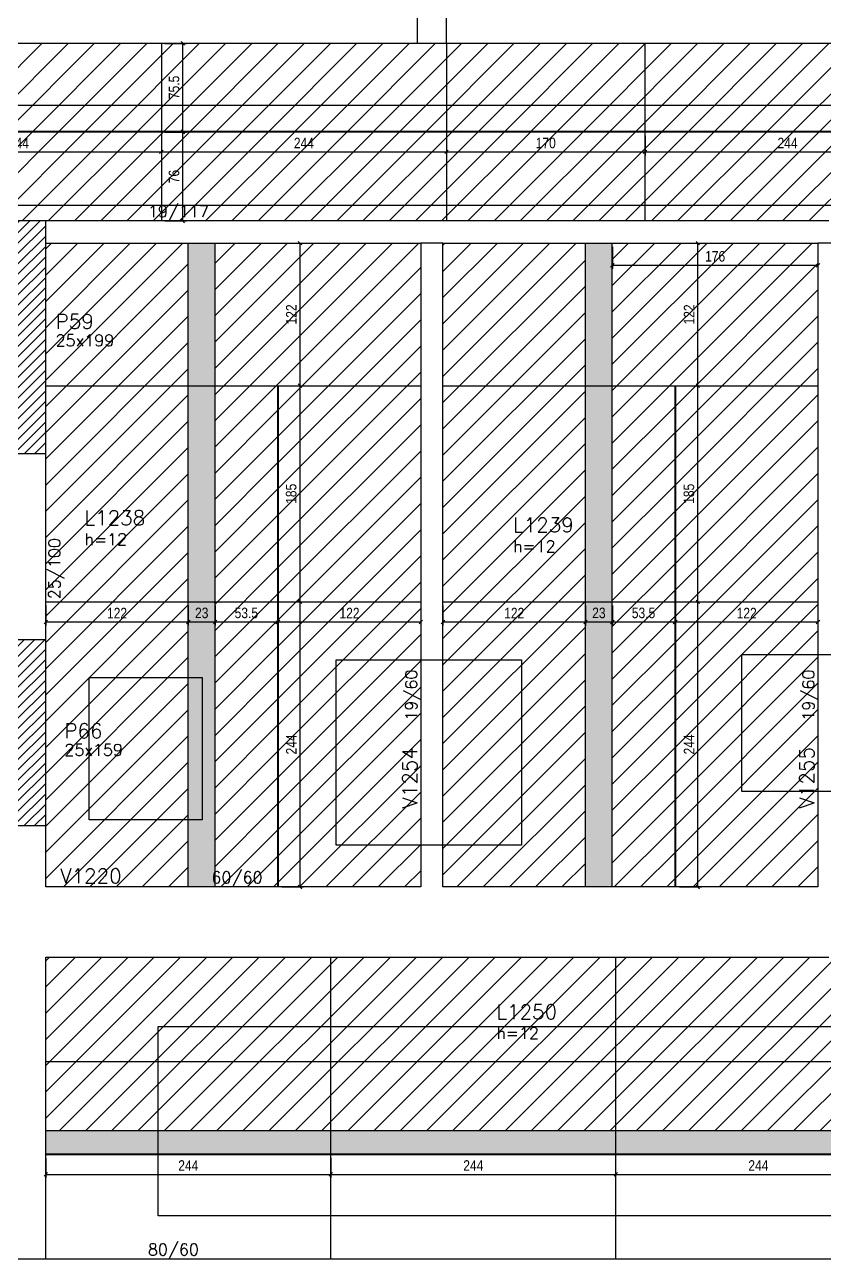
# Model space of a CAD drawing. Extents: x -3557 to 8661, y -614 to 3008.
# Drawn here: x 214 to 898, y 121 to 1177 of the extents above; entities that cross this region are included whole.
import ezdxf

# ---------------------------------------------------------------- set-up
doc = ezdxf.new("R2010")
doc.units = 0
for name, color, linetype in [('242', 12, 'Continuous'), ('COTA', 241, 'Continuous'), ('F-LAJES-DIM', 2, 'Continuous'), ('F-LAJES-NOME', 4, 'Continuous'), ('F-PILARES-DIM', 172, 'Continuous'), ('F-PILARES-HACH', 174, 'Continuous'), ('F-PILARES-M', 170, 'Continuous'), ('F-PILARES-NOME', 170, 'Continuous'), ('F-PILARES-S', 170, 'Continuous'), ('F-VIGAS', 3, 'Continuous'), ('F-VIGAS-DIM', 2, 'Continuous'), ('F-VIGAS-NOME', 4, 'Continuous'), ('Painéis', 200, 'Continuous')]:
    doc.layers.add(name, color=color, linetype=linetype)
doc.layers.add('Hachura', color=251, linetype='Continuous', lineweight=9)
doc.styles.add('COTA TECNICA-50', font='techl___.ttf', dxfattribs={"height": 9})
doc.styles.add('MCP', font='romans.shx')
doc.dimstyles.new('COTA PAINEL-50', dxfattribs={"dimtxt": 9, "dimasz": 3, "dimexe": 3, "dimexo": 3, "dimgap": 3, "dimtad": 1, "dimdec": 1, "dimzin": 12, "dimdsep": 46, "dimtxsty": 'COTA TECNICA-50', "dimblk1": 'OBLIQUE', "dimblk2": 'OBLIQUE', "dimsah": 1, "dimcen": 0.9, "dimclrd": 4, "dimclre": 4, "dimclrt": 240, "dimadec": 1, "dimazin": 3, "dimtfac": 1, "dimtdec": 1, "dimtmove": 0, "dimatfit": 3, "dimfxl": 1, "dimtolj": 1, "dimtzin": 12, "dimarcsym": 0})
pattern_1 = [(45, (-2007.842, 515.9404), (-4.419417, 4.419417), [])]

# ---------------------------------------------------------------- blocks, each defined once
blk = doc.blocks.new('_Oblique')
at = {"color": 0, "linetype": 'ByBlock', "lineweight": -2}
blk.add_line((-0.5, -0.5), (0.5, 0.5), dxfattribs=at)
blk = doc.blocks.new('*D182')
at = {"layer": 'COTA', "color": 4, "lineweight": -2, "transparency": 16777216}
for p, q in [((744.7, 1082.4), (744.7, 1065.5)), ((988.7, 1082.4), (988.7, 1065.5)), ((744.7, 1068.5), (988.7, 1068.5))]:
    blk.add_line(p, q, dxfattribs=at)
at = {"layer": 'Defpoints', "color": 0, "transparency": 16777216}
for p in [(744.7, 1085.4), (988.7, 1085.4), (988.7, 1068.5)]:
    blk.add_point(p, dxfattribs=at)
at = {"layer": 'COTA', "color": 4, "lineweight": -2, "transparency": 16777216, "xscale": 3, "yscale": 3, "zscale": 3, "rotation": 180}
blk.add_blockref('_Oblique', (744.7, 1068.5), dxfattribs=at)
at = {"layer": 'COTA', "color": 4, "lineweight": -2, "transparency": 16777216, "xscale": 3, "yscale": 3, "zscale": 3}
blk.add_blockref('_Oblique', (988.7, 1068.5), dxfattribs=at)
at = {"layer": 'COTA', "color": 240, "transparency": 16777216, "insert": (866.7, 1076.1), "char_height": 9, "attachment_point": 5, "style": 'COTA TECNICA-50'}
blk.add_mtext('\\A1;244', dxfattribs=at)
blk = doc.blocks.new('*D186')
at = {"layer": 'COTA', "color": 4, "lineweight": -2, "transparency": 16777216}
for p, q in [((574.7, 1082.4), (574.7, 1065.5)), ((744.7, 1082.4), (744.7, 1065.5)), ((574.7, 1068.5), (744.7, 1068.5))]:
    blk.add_line(p, q, dxfattribs=at)
at = {"layer": 'Defpoints', "color": 0, "transparency": 16777216}
for p in [(574.7, 1085.4), (744.7, 1085.4), (744.7, 1068.5)]:
    blk.add_point(p, dxfattribs=at)
at = {"layer": 'COTA', "color": 4, "lineweight": -2, "transparency": 16777216, "xscale": 3, "yscale": 3, "zscale": 3, "rotation": 180}
blk.add_blockref('_Oblique', (574.7, 1068.5), dxfattribs=at)
at = {"layer": 'COTA', "color": 4, "lineweight": -2, "transparency": 16777216, "xscale": 3, "yscale": 3, "zscale": 3}
blk.add_blockref('_Oblique', (744.7, 1068.5), dxfattribs=at)
at = {"layer": 'COTA', "color": 240, "transparency": 16777216, "insert": (659.7, 1076.1), "char_height": 9, "attachment_point": 5, "style": 'COTA TECNICA-50'}
blk.add_mtext('\\A1;170', dxfattribs=at)
blk = doc.blocks.new('*D187')
at = {"layer": 'COTA', "color": 4, "lineweight": -2, "transparency": 16777216}
for p, q in [((86.7, 1082.4), (86.7, 1065.5)), ((330.7, 1082.4), (330.7, 1065.5)), ((86.7, 1068.5), (330.7, 1068.5))]:
    blk.add_line(p, q, dxfattribs=at)
at = {"layer": 'Defpoints', "color": 0, "transparency": 16777216}
for p in [(86.7, 1085.4), (330.7, 1085.4), (330.7, 1068.5)]:
    blk.add_point(p, dxfattribs=at)
at = {"layer": 'COTA', "color": 4, "lineweight": -2, "transparency": 16777216, "xscale": 3, "yscale": 3, "zscale": 3, "rotation": 180}
blk.add_blockref('_Oblique', (86.7, 1068.5), dxfattribs=at)
at = {"layer": 'COTA', "color": 4, "lineweight": -2, "transparency": 16777216, "xscale": 3, "yscale": 3, "zscale": 3}
blk.add_blockref('_Oblique', (330.7, 1068.5), dxfattribs=at)
at = {"layer": 'COTA', "color": 240, "transparency": 16777216, "insert": (208.7, 1076.1), "char_height": 9, "attachment_point": 5, "style": 'COTA TECNICA-50'}
blk.add_mtext('\\A1;244', dxfattribs=at)
blk = doc.blocks.new('*D188')
at = {"layer": 'COTA', "color": 4, "lineweight": -2, "transparency": 16777216}
for p, q in [((330.7, 1082.4), (330.7, 1065.5)), ((574.7, 1082.4), (574.7, 1065.5)), ((330.7, 1068.5), (574.7, 1068.5))]:
    blk.add_line(p, q, dxfattribs=at)
at = {"layer": 'Defpoints', "color": 0, "transparency": 16777216}
for p in [(330.7, 1085.4), (574.7, 1085.4), (574.7, 1068.5)]:
    blk.add_point(p, dxfattribs=at)
at = {"layer": 'COTA', "color": 4, "lineweight": -2, "transparency": 16777216, "xscale": 3, "yscale": 3, "zscale": 3, "rotation": 180}
blk.add_blockref('_Oblique', (330.7, 1068.5), dxfattribs=at)
at = {"layer": 'COTA', "color": 4, "lineweight": -2, "transparency": 16777216, "xscale": 3, "yscale": 3, "zscale": 3}
blk.add_blockref('_Oblique', (574.7, 1068.5), dxfattribs=at)
at = {"layer": 'COTA', "color": 240, "transparency": 16777216, "insert": (452.7, 1076.1), "char_height": 9, "attachment_point": 5, "style": 'COTA TECNICA-50'}
blk.add_mtext('\\A1;244', dxfattribs=at)
blk = doc.blocks.new('*D189')
at = {"layer": 'COTA', "color": 4, "lineweight": -2, "transparency": 16777216}
for p, q in [((333.7, 1085.4), (352.1, 1085.4)), ((349.1, 1009.4), (349.1, 1085.4)), ((333.7, 1009.4), (352.1, 1009.4))]:
    blk.add_line(p, q, dxfattribs=at)
at = {"layer": 'Defpoints', "color": 0, "transparency": 16777216}
for p in [(330.7, 1085.4), (349.1, 1085.4), (330.7, 1009.4)]:
    blk.add_point(p, dxfattribs=at)
at = {"layer": 'COTA', "color": 4, "lineweight": -2, "transparency": 16777216, "xscale": 3, "yscale": 3, "zscale": 3}
for p, rotation in [((349.1, 1085.4), 90), ((349.1, 1009.4), 270)]:
    blk.add_blockref('_Oblique', p, dxfattribs=dict(at, rotation=rotation))
at = {"layer": 'COTA', "color": 240, "transparency": 16777216, "insert": (341.5, 1047.4), "char_height": 9, "attachment_point": 5, "rotation": 90, "style": 'COTA TECNICA-50'}
blk.add_mtext('\\A1;76', dxfattribs=at)
blk = doc.blocks.new('*D194')
at = {"layer": 'COTA', "color": 4, "lineweight": -2, "transparency": 16777216}
for p, q in [((333.7, 1161.4), (352.1, 1161.4)), ((349.1, 1085.9), (349.1, 1161.4)), ((333.7, 1085.9), (352.1, 1085.9))]:
    blk.add_line(p, q, dxfattribs=at)
at = {"layer": 'Defpoints', "color": 0, "transparency": 16777216}
for p in [(330.7, 1161.4), (349.1, 1161.4), (330.7, 1085.9)]:
    blk.add_point(p, dxfattribs=at)
at = {"layer": 'COTA', "color": 4, "lineweight": -2, "transparency": 16777216, "xscale": 3, "yscale": 3, "zscale": 3}
for p, rotation in [((349.1, 1161.4), 90), ((349.1, 1085.9), 270)]:
    blk.add_blockref('_Oblique', p, dxfattribs=dict(at, rotation=rotation))
at = {"layer": 'COTA', "color": 240, "transparency": 16777216, "insert": (341.5, 1123.7), "char_height": 9, "attachment_point": 5, "rotation": 90, "style": 'COTA TECNICA-50'}
blk.add_mtext('\\A1;75.5', dxfattribs=at)
blk = doc.blocks.new('*D222')
at = {"layer": 'COTA', "color": 4, "lineweight": -2, "transparency": 16777216}
for p, q in [((231.7, 680.4), (231.7, 663.2)), ((353.7, 680.4), (353.7, 663.2)), ((231.7, 666.2), (353.7, 666.2))]:
    blk.add_line(p, q, dxfattribs=at)
at = {"layer": 'Defpoints', "color": 0, "transparency": 16777216}
for p in [(231.7, 683.4), (353.7, 683.4), (353.7, 666.2)]:
    blk.add_point(p, dxfattribs=at)
at = {"layer": 'COTA', "color": 4, "lineweight": -2, "transparency": 16777216, "xscale": 3, "yscale": 3, "zscale": 3, "rotation": 180}
blk.add_blockref('_Oblique', (231.7, 666.2), dxfattribs=at)
at = {"layer": 'COTA', "color": 4, "lineweight": -2, "transparency": 16777216, "xscale": 3, "yscale": 3, "zscale": 3}
blk.add_blockref('_Oblique', (353.7, 666.2), dxfattribs=at)
at = {"layer": 'COTA', "color": 240, "transparency": 16777216, "insert": (292.7, 673.8), "char_height": 9, "attachment_point": 5, "style": 'COTA TECNICA-50'}
blk.add_mtext('\\A1;122', dxfattribs=at)
blk = doc.blocks.new('*D223')
at = {"layer": 'COTA', "color": 4, "lineweight": -2, "transparency": 16777216}
for p, q in [((376.7, 680.4), (376.7, 663.2)), ((430.2, 680.4), (430.2, 663.2)), ((376.7, 666.2), (430.2, 666.2))]:
    blk.add_line(p, q, dxfattribs=at)
at = {"layer": 'Defpoints', "color": 0, "transparency": 16777216}
for p in [(376.7, 683.4), (430.2, 683.4), (430.2, 666.2)]:
    blk.add_point(p, dxfattribs=at)
at = {"layer": 'COTA', "color": 4, "lineweight": -2, "transparency": 16777216, "xscale": 3, "yscale": 3, "zscale": 3, "rotation": 180}
blk.add_blockref('_Oblique', (376.7, 666.2), dxfattribs=at)
at = {"layer": 'COTA', "color": 4, "lineweight": -2, "transparency": 16777216, "xscale": 3, "yscale": 3, "zscale": 3}
blk.add_blockref('_Oblique', (430.2, 666.2), dxfattribs=at)
at = {"layer": 'COTA', "color": 240, "transparency": 16777216, "insert": (403.4, 673.9), "char_height": 9, "attachment_point": 5, "style": 'COTA TECNICA-50'}
blk.add_mtext('\\A1;53.5', dxfattribs=at)
blk = doc.blocks.new('*D224')
at = {"layer": 'COTA', "color": 4, "lineweight": -2, "transparency": 16777216}
for p, q in [((430.7, 680.4), (430.7, 663.2)), ((552.7, 680.4), (552.7, 663.2)), ((430.7, 666.2), (552.7, 666.2))]:
    blk.add_line(p, q, dxfattribs=at)
at = {"layer": 'Defpoints', "color": 0, "transparency": 16777216}
for p in [(430.7, 683.4), (552.7, 683.4), (552.7, 666.2)]:
    blk.add_point(p, dxfattribs=at)
at = {"layer": 'COTA', "color": 4, "lineweight": -2, "transparency": 16777216, "xscale": 3, "yscale": 3, "zscale": 3, "rotation": 180}
blk.add_blockref('_Oblique', (430.7, 666.2), dxfattribs=at)
at = {"layer": 'COTA', "color": 4, "lineweight": -2, "transparency": 16777216, "xscale": 3, "yscale": 3, "zscale": 3}
blk.add_blockref('_Oblique', (552.7, 666.2), dxfattribs=at)
at = {"layer": 'COTA', "color": 240, "transparency": 16777216, "insert": (491.7, 673.8), "char_height": 9, "attachment_point": 5, "style": 'COTA TECNICA-50'}
blk.add_mtext('\\A1;122', dxfattribs=at)
blk = doc.blocks.new('*D225')
at = {"layer": 'COTA', "color": 4, "lineweight": -2, "transparency": 16777216}
for p, q in [((433.7, 683.4), (452.4, 683.4)), ((449.4, 439.4), (449.4, 683.4)), ((433.7, 439.4), (452.4, 439.4))]:
    blk.add_line(p, q, dxfattribs=at)
at = {"layer": 'Defpoints', "color": 0, "transparency": 16777216}
for p in [(430.7, 683.4), (449.4, 683.4), (430.7, 439.4)]:
    blk.add_point(p, dxfattribs=at)
at = {"layer": 'COTA', "color": 4, "lineweight": -2, "transparency": 16777216, "xscale": 3, "yscale": 3, "zscale": 3}
for p, rotation in [((449.4, 683.4), 90), ((449.4, 439.4), 270)]:
    blk.add_blockref('_Oblique', p, dxfattribs=dict(at, rotation=rotation))
at = {"layer": 'COTA', "color": 240, "transparency": 16777216, "insert": (441.9, 561.4), "char_height": 9, "attachment_point": 5, "rotation": 90, "style": 'COTA TECNICA-50'}
blk.add_mtext('\\A1;244', dxfattribs=at)
blk = doc.blocks.new('*D226')
at = {"layer": 'COTA', "color": 4, "lineweight": -2, "transparency": 16777216}
for p, q in [((449.4, 683.4), (449.4, 868.4)), ((451, 868.4), (452.4, 868.4)), ((433.7, 683.4), (452.4, 683.4))]:
    blk.add_line(p, q, dxfattribs=at)
at = {"layer": 'Defpoints', "color": 0, "transparency": 16777216}
for p in [(448, 868.4), (449.4, 868.4), (430.7, 683.4)]:
    blk.add_point(p, dxfattribs=at)
at = {"layer": 'COTA', "color": 4, "lineweight": -2, "transparency": 16777216, "xscale": 3, "yscale": 3, "zscale": 3}
for p, rotation in [((449.4, 868.4), 90), ((449.4, 683.4), 270)]:
    blk.add_blockref('_Oblique', p, dxfattribs=dict(at, rotation=rotation))
at = {"layer": 'COTA', "color": 240, "transparency": 16777216, "insert": (441.8, 775.9), "char_height": 9, "attachment_point": 5, "rotation": 90, "style": 'COTA TECNICA-50'}
blk.add_mtext('\\A1;185', dxfattribs=at)
blk = doc.blocks.new('*D227')
at = {"layer": 'COTA', "color": 4, "lineweight": -2, "transparency": 16777216}
for p, q in [((449.4, 868.4), (449.4, 990.4)), ((451, 990.4), (452.4, 990.4)), ((451, 868.4), (452.4, 868.4))]:
    blk.add_line(p, q, dxfattribs=at)
at = {"layer": 'Defpoints', "color": 0, "transparency": 16777216}
for p in [(448, 990.4), (449.4, 990.4), (448, 868.4)]:
    blk.add_point(p, dxfattribs=at)
at = {"layer": 'COTA', "color": 4, "lineweight": -2, "transparency": 16777216, "xscale": 3, "yscale": 3, "zscale": 3}
for p, rotation in [((449.4, 990.4), 90), ((449.4, 868.4), 270)]:
    blk.add_blockref('_Oblique', p, dxfattribs=dict(at, rotation=rotation))
at = {"layer": 'COTA', "color": 240, "transparency": 16777216, "insert": (441.9, 929.4), "char_height": 9, "attachment_point": 5, "rotation": 90, "style": 'COTA TECNICA-50'}
blk.add_mtext('\\A1;122', dxfattribs=at)
blk = doc.blocks.new('*D228')
at = {"layer": 'COTA', "color": 4, "lineweight": -2, "transparency": 16777216}
for p, q in [((353.7, 680.4), (353.7, 663.2)), ((376.7, 680.4), (376.7, 663.2)), ((353.7, 666.2), (376.7, 666.2))]:
    blk.add_line(p, q, dxfattribs=at)
at = {"layer": 'Defpoints', "color": 0, "transparency": 16777216}
for p in [(353.7, 683.4), (376.7, 683.4), (376.7, 666.2)]:
    blk.add_point(p, dxfattribs=at)
at = {"layer": 'COTA', "color": 4, "lineweight": -2, "transparency": 16777216, "xscale": 3, "yscale": 3, "zscale": 3, "rotation": 180}
blk.add_blockref('_Oblique', (353.7, 666.2), dxfattribs=at)
at = {"layer": 'COTA', "color": 4, "lineweight": -2, "transparency": 16777216, "xscale": 3, "yscale": 3, "zscale": 3}
blk.add_blockref('_Oblique', (376.7, 666.2), dxfattribs=at)
at = {"layer": 'COTA', "color": 240, "transparency": 16777216, "insert": (365.2, 673.9), "char_height": 9, "attachment_point": 5, "style": 'COTA TECNICA-50'}
blk.add_mtext('\\A1;23', dxfattribs=at)
blk = doc.blocks.new('*D229')
at = {"layer": 'COTA', "color": 4, "lineweight": -2, "transparency": 16777216}
for p, q in [((571.7, 680.4), (571.7, 663.2)), ((693.7, 680.4), (693.7, 663.2)), ((571.7, 666.2), (693.7, 666.2))]:
    blk.add_line(p, q, dxfattribs=at)
at = {"layer": 'Defpoints', "color": 0, "transparency": 16777216}
for p in [(571.7, 683.4), (693.7, 683.4), (693.7, 666.2)]:
    blk.add_point(p, dxfattribs=at)
at = {"layer": 'COTA', "color": 4, "lineweight": -2, "transparency": 16777216, "xscale": 3, "yscale": 3, "zscale": 3, "rotation": 180}
blk.add_blockref('_Oblique', (571.7, 666.2), dxfattribs=at)
at = {"layer": 'COTA', "color": 4, "lineweight": -2, "transparency": 16777216, "xscale": 3, "yscale": 3, "zscale": 3}
blk.add_blockref('_Oblique', (693.7, 666.2), dxfattribs=at)
at = {"layer": 'COTA', "color": 240, "transparency": 16777216, "insert": (632.7, 673.8), "char_height": 9, "attachment_point": 5, "style": 'COTA TECNICA-50'}
blk.add_mtext('\\A1;122', dxfattribs=at)
blk = doc.blocks.new('*D230')
at = {"layer": 'COTA', "color": 4, "lineweight": -2, "transparency": 16777216}
for p, q in [((716.7, 680.4), (716.7, 663.2)), ((770.2, 680.4), (770.2, 663.2)), ((716.7, 666.2), (770.2, 666.2))]:
    blk.add_line(p, q, dxfattribs=at)
at = {"layer": 'Defpoints', "color": 0, "transparency": 16777216}
for p in [(716.7, 683.4), (770.2, 683.4), (770.2, 666.2)]:
    blk.add_point(p, dxfattribs=at)
at = {"layer": 'COTA', "color": 4, "lineweight": -2, "transparency": 16777216, "xscale": 3, "yscale": 3, "zscale": 3, "rotation": 180}
blk.add_blockref('_Oblique', (716.7, 666.2), dxfattribs=at)
at = {"layer": 'COTA', "color": 4, "lineweight": -2, "transparency": 16777216, "xscale": 3, "yscale": 3, "zscale": 3}
blk.add_blockref('_Oblique', (770.2, 666.2), dxfattribs=at)
at = {"layer": 'COTA', "color": 240, "transparency": 16777216, "insert": (743.4, 673.9), "char_height": 9, "attachment_point": 5, "style": 'COTA TECNICA-50'}
blk.add_mtext('\\A1;53.5', dxfattribs=at)
blk = doc.blocks.new('*D231')
at = {"layer": 'COTA', "color": 4, "lineweight": -2, "transparency": 16777216}
for p, q in [((770.7, 680.4), (770.7, 663.2)), ((892.7, 680.4), (892.7, 663.2)), ((770.7, 666.2), (892.7, 666.2))]:
    blk.add_line(p, q, dxfattribs=at)
at = {"layer": 'Defpoints', "color": 0, "transparency": 16777216}
for p in [(770.7, 683.4), (892.7, 683.4), (892.7, 666.2)]:
    blk.add_point(p, dxfattribs=at)
at = {"layer": 'COTA', "color": 4, "lineweight": -2, "transparency": 16777216, "xscale": 3, "yscale": 3, "zscale": 3, "rotation": 180}
blk.add_blockref('_Oblique', (770.7, 666.2), dxfattribs=at)
at = {"layer": 'COTA', "color": 4, "lineweight": -2, "transparency": 16777216, "xscale": 3, "yscale": 3, "zscale": 3}
blk.add_blockref('_Oblique', (892.7, 666.2), dxfattribs=at)
at = {"layer": 'COTA', "color": 240, "transparency": 16777216, "insert": (831.7, 673.8), "char_height": 9, "attachment_point": 5, "style": 'COTA TECNICA-50'}
blk.add_mtext('\\A1;122', dxfattribs=at)
blk = doc.blocks.new('*D232')
at = {"layer": 'COTA', "color": 4, "lineweight": -2, "transparency": 16777216}
for p, q in [((774.2, 683.4), (792.9, 683.4)), ((789.9, 439.4), (789.9, 683.4)), ((774.2, 439.4), (792.9, 439.4))]:
    blk.add_line(p, q, dxfattribs=at)
at = {"layer": 'Defpoints', "color": 0, "transparency": 16777216}
for p in [(771.2, 683.4), (789.9, 683.4), (771.2, 439.4)]:
    blk.add_point(p, dxfattribs=at)
at = {"layer": 'COTA', "color": 4, "lineweight": -2, "transparency": 16777216, "xscale": 3, "yscale": 3, "zscale": 3}
for p, rotation in [((789.9, 683.4), 90), ((789.9, 439.4), 270)]:
    blk.add_blockref('_Oblique', p, dxfattribs=dict(at, rotation=rotation))
at = {"layer": 'COTA', "color": 240, "transparency": 16777216, "insert": (782.4, 561.4), "char_height": 9, "attachment_point": 5, "rotation": 90, "style": 'COTA TECNICA-50'}
blk.add_mtext('\\A1;244', dxfattribs=at)
blk = doc.blocks.new('*D233')
at = {"layer": 'COTA', "color": 4, "lineweight": -2, "transparency": 16777216}
for p, q in [((789.9, 683.4), (789.9, 868.4)), ((791.5, 868.4), (792.9, 868.4)), ((774.2, 683.4), (792.9, 683.4))]:
    blk.add_line(p, q, dxfattribs=at)
at = {"layer": 'Defpoints', "color": 0, "transparency": 16777216}
for p in [(788.5, 868.4), (789.9, 868.4), (771.2, 683.4)]:
    blk.add_point(p, dxfattribs=at)
at = {"layer": 'COTA', "color": 4, "lineweight": -2, "transparency": 16777216, "xscale": 3, "yscale": 3, "zscale": 3}
for p, rotation in [((789.9, 868.4), 90), ((789.9, 683.4), 270)]:
    blk.add_blockref('_Oblique', p, dxfattribs=dict(at, rotation=rotation))
at = {"layer": 'COTA', "color": 240, "transparency": 16777216, "insert": (782.3, 775.9), "char_height": 9, "attachment_point": 5, "rotation": 90, "style": 'COTA TECNICA-50'}
blk.add_mtext('\\A1;185', dxfattribs=at)
blk = doc.blocks.new('*D234')
at = {"layer": 'COTA', "color": 4, "lineweight": -2, "transparency": 16777216}
for p, q in [((789.9, 868.4), (789.9, 990.4)), ((791.5, 990.4), (792.9, 990.4)), ((791.5, 868.4), (792.9, 868.4))]:
    blk.add_line(p, q, dxfattribs=at)
at = {"layer": 'Defpoints', "color": 0, "transparency": 16777216}
for p in [(788.5, 990.4), (789.9, 990.4), (788.5, 868.4)]:
    blk.add_point(p, dxfattribs=at)
at = {"layer": 'COTA', "color": 4, "lineweight": -2, "transparency": 16777216, "xscale": 3, "yscale": 3, "zscale": 3}
for p, rotation in [((789.9, 990.4), 90), ((789.9, 868.4), 270)]:
    blk.add_blockref('_Oblique', p, dxfattribs=dict(at, rotation=rotation))
at = {"layer": 'COTA', "color": 240, "transparency": 16777216, "insert": (782.4, 929.4), "char_height": 9, "attachment_point": 5, "rotation": 90, "style": 'COTA TECNICA-50'}
blk.add_mtext('\\A1;122', dxfattribs=at)
blk = doc.blocks.new('*D235')
at = {"layer": 'COTA', "color": 4, "lineweight": -2, "transparency": 16777216}
for p, q in [((693.7, 680.4), (693.7, 663.2)), ((716.7, 680.4), (716.7, 663.2)), ((693.7, 666.2), (716.7, 666.2))]:
    blk.add_line(p, q, dxfattribs=at)
at = {"layer": 'Defpoints', "color": 0, "transparency": 16777216}
for p in [(693.7, 683.4), (716.7, 683.4), (716.7, 666.2)]:
    blk.add_point(p, dxfattribs=at)
at = {"layer": 'COTA', "color": 4, "lineweight": -2, "transparency": 16777216, "xscale": 3, "yscale": 3, "zscale": 3, "rotation": 180}
blk.add_blockref('_Oblique', (693.7, 666.2), dxfattribs=at)
at = {"layer": 'COTA', "color": 4, "lineweight": -2, "transparency": 16777216, "xscale": 3, "yscale": 3, "zscale": 3}
blk.add_blockref('_Oblique', (716.7, 666.2), dxfattribs=at)
at = {"layer": 'COTA', "color": 240, "transparency": 16777216, "insert": (705.2, 673.9), "char_height": 9, "attachment_point": 5, "style": 'COTA TECNICA-50'}
blk.add_mtext('\\A1;23', dxfattribs=at)
blk = doc.blocks.new('*D236')
at = {"layer": 'COTA', "color": 4, "lineweight": -2, "transparency": 16777216}
for p, q in [((716.7, 987.4), (716.7, 968.5)), ((892.7, 987.4), (892.7, 968.5)), ((716.7, 971.5), (892.7, 971.5))]:
    blk.add_line(p, q, dxfattribs=at)
at = {"layer": 'Defpoints', "color": 0, "transparency": 16777216}
for p in [(716.7, 990.4), (892.7, 990.4), (892.7, 971.5)]:
    blk.add_point(p, dxfattribs=at)
at = {"layer": 'COTA', "color": 4, "lineweight": -2, "transparency": 16777216, "xscale": 3, "yscale": 3, "zscale": 3, "rotation": 180}
blk.add_blockref('_Oblique', (716.7, 971.5), dxfattribs=at)
at = {"layer": 'COTA', "color": 4, "lineweight": -2, "transparency": 16777216, "xscale": 3, "yscale": 3, "zscale": 3}
blk.add_blockref('_Oblique', (892.7, 971.5), dxfattribs=at)
at = {"layer": 'COTA', "color": 240, "transparency": 16777216, "insert": (804.7, 979.1), "char_height": 9, "attachment_point": 5, "style": 'COTA TECNICA-50'}
blk.add_mtext('\\A1;176', dxfattribs=at)
blk = doc.blocks.new('*D356')
at = {"layer": 'COTA', "color": 4, "lineweight": -2, "transparency": 16777216}
for p, q in [((231.7, 207.4), (231.7, 190.4)), ((475.7, 207.4), (475.7, 190.4)), ((231.7, 193.4), (475.7, 193.4))]:
    blk.add_line(p, q, dxfattribs=at)
at = {"layer": 'Defpoints', "color": 0, "transparency": 16777216}
for p in [(231.7, 210.4), (475.7, 210.4), (475.7, 193.4)]:
    blk.add_point(p, dxfattribs=at)
at = {"layer": 'COTA', "color": 4, "lineweight": -2, "transparency": 16777216, "xscale": 3, "yscale": 3, "zscale": 3, "rotation": 180}
blk.add_blockref('_Oblique', (231.7, 193.4), dxfattribs=at)
at = {"layer": 'COTA', "color": 4, "lineweight": -2, "transparency": 16777216, "xscale": 3, "yscale": 3, "zscale": 3}
blk.add_blockref('_Oblique', (475.7, 193.4), dxfattribs=at)
at = {"layer": 'COTA', "color": 240, "transparency": 16777216, "insert": (353.7, 201), "char_height": 9, "attachment_point": 5, "style": 'COTA TECNICA-50'}
blk.add_mtext('\\A1;244', dxfattribs=at)
blk = doc.blocks.new('*D357')
at = {"layer": 'COTA', "color": 4, "lineweight": -2, "transparency": 16777216}
for p, q in [((475.7, 207.4), (475.7, 190.4)), ((475.7, 193.4), (719.7, 193.4))]:
    blk.add_line(p, q, dxfattribs=at)
at = {"layer": 'Defpoints', "color": 0, "transparency": 16777216}
for p in [(475.7, 210.4), (719.7, 193.4), (719.7, 193.4)]:
    blk.add_point(p, dxfattribs=at)
at = {"layer": 'COTA', "color": 4, "lineweight": -2, "transparency": 16777216, "xscale": 3, "yscale": 3, "zscale": 3, "rotation": 180}
blk.add_blockref('_Oblique', (475.7, 193.4), dxfattribs=at)
at = {"layer": 'COTA', "color": 4, "lineweight": -2, "transparency": 16777216, "xscale": 3, "yscale": 3, "zscale": 3}
blk.add_blockref('_Oblique', (719.7, 193.4), dxfattribs=at)
at = {"layer": 'COTA', "color": 240, "transparency": 16777216, "insert": (597.7, 201), "char_height": 9, "attachment_point": 5, "style": 'COTA TECNICA-50'}
blk.add_mtext('\\A1;244', dxfattribs=at)
blk = doc.blocks.new('*D358')
at = {"layer": 'COTA', "color": 4, "lineweight": -2, "transparency": 16777216}
blk.add_line((719.7, 193.4), (963.7, 193.4), dxfattribs=at)
at = {"layer": 'Defpoints', "color": 0, "transparency": 16777216}
for p in [(719.7, 193.4), (963.7, 193.4), (963.7, 193.4)]:
    blk.add_point(p, dxfattribs=at)
at = {"layer": 'COTA', "color": 4, "lineweight": -2, "transparency": 16777216, "xscale": 3, "yscale": 3, "zscale": 3, "rotation": 180}
blk.add_blockref('_Oblique', (719.7, 193.4), dxfattribs=at)
at = {"layer": 'COTA', "color": 4, "lineweight": -2, "transparency": 16777216, "xscale": 3, "yscale": 3, "zscale": 3}
blk.add_blockref('_Oblique', (963.7, 193.4), dxfattribs=at)
at = {"layer": 'COTA', "color": 240, "transparency": 16777216, "insert": (841.7, 201), "char_height": 9, "attachment_point": 5, "style": 'COTA TECNICA-50'}
blk.add_mtext('\\A1;244', dxfattribs=at)

msp = doc.modelspace()

# ---------------------------------------------------------------- hatches: boundary and pattern name
at = {"layer": 'F-PILARES-HACH', "linetype": 'Continuous'}
h = msp.add_hatch(dxfattribs=at)
h.set_pattern_fill('ANSI31', color=256, scale=50, style=0)
h.set_pattern_definition(pattern_1)
h.paths.add_polyline_path([(206.66, 810.44), (231.66, 810.44), (231.66, 1009.44), (206.66, 1009.44)], flags=16)
h = msp.add_hatch(dxfattribs=at)
h.set_pattern_fill('ANSI31', color=256, scale=50, style=0)
h.set_pattern_definition(pattern_1)
h.paths.add_polyline_path([(206.66, 491.94), (231.66, 491.94), (231.66, 650.94), (206.66, 650.94)], flags=16)
at = {"layer": 'Hachura', "linetype": 'ByBlock'}
h = msp.add_hatch(dxfattribs=at)
h.set_pattern_fill('ANSI31', color=256, scale=5)
h.set_pattern_definition([(45, (-5954.732, 6.996), (-11.22532, 11.22532), [])])
h.paths.add_polyline_path([(-712.84, 1161.44), (-712.84, 1085.94), (-548.34, 1085.94), (-548.34, 1161.44)])
h.paths.add_polyline_path([(-712.84, 1085.44), (-712.84, 1009.44), (-548.34, 1009.44), (-548.34, 1085.44)])
h.paths.add_polyline_path([(-548.34, 1085.44), (-548.34, 1009.44), (-512.84, 1009.44), (-493.84, 1009.44), (-401.34, 1009.44), (-401.34, 1085.44)])
h.paths.add_polyline_path([(-548.34, 1161.44), (-548.34, 1085.94), (-401.34, 1085.94), (-401.34, 1161.44)])
h.paths.add_polyline_path([(-401.34, 1161.44), (-401.34, 1085.94), (-157.34, 1085.94), (-157.34, 1161.44), (-175.84, 1161.44)])
h.paths.add_polyline_path([(-401.34, 1085.44), (-401.34, 1009.44), (-284.34, 1009.44), (-157.34, 1009.44), (-157.34, 1085.44)])
h.paths.add_polyline_path([(-157.34, 1085.44), (-157.34, 1009.44), (-74.84, 1009.44), (-55.84, 1009.44), (86.66, 1009.44), (86.66, 1085.44)])
h.paths.add_polyline_path([(86.66, 1085.94), (86.66, 1161.44), (62.16, 1161.44), (-157.34, 1161.44), (-157.34, 1085.94)])
h.paths.add_polyline_path([(86.66, 1161.44), (86.66, 1085.94), (330.66, 1085.94), (330.66, 1161.44)])
h.paths.add_polyline_path([(330.66, 1009.44), (330.66, 1085.44), (86.66, 1085.44), (86.66, 1009.44), (206.66, 1009.44), (231.66, 1009.44)])
h.paths.add_polyline_path([(330.66, 1085.44), (330.66, 1009.44), (562.16, 1009.44), (574.66, 1009.44), (574.66, 1085.44)])
h.paths.add_polyline_path([(574.66, 1085.94), (574.66, 1161.44), (549.66, 1161.44), (330.66, 1161.44), (330.66, 1085.94)])
h.paths.add_polyline_path([(574.66, 1161.44), (574.66, 1085.94), (744.66, 1085.94), (744.66, 1161.44)])
h.paths.add_polyline_path([(744.66, 1009.44), (744.66, 1085.44), (574.66, 1085.44), (574.66, 1009.44)])
h.paths.add_polyline_path([(744.66, 1085.44), (744.66, 1009.44), (902.16, 1009.44), (988.66, 1009.44), (988.66, 1085.44)])
h.paths.add_polyline_path([(988.66, 1085.94), (988.66, 1161.44), (744.66, 1161.44), (744.66, 1085.94)])
h.paths.add_polyline_path([(1232.66, 1085.94), (1232.66, 1161.44), (988.66, 1161.44), (988.66, 1085.94)])
h.paths.add_polyline_path([(988.66, 1085.44), (988.66, 1009.44), (1226.66, 1009.44), (1232.66, 1009.44), (1232.66, 1085.44)])
h = msp.add_hatch(dxfattribs=at)
h.set_pattern_fill('ANSI31', color=256, scale=5)
h.set_pattern_definition([(45, (-6159.39, -39.917), (-11.22532, 11.22532), [])])
h.paths.add_polyline_path([(353.66, 868.44), (353.66, 990.44), (231.66, 990.44), (231.66, 868.44)])
h.paths.add_polyline_path([(376.66, 868.44), (552.66, 868.44), (552.66, 990.44), (376.66, 990.44)])
h.paths.add_polyline_path([(430.66, 683.44), (552.66, 683.44), (552.66, 868.44), (430.66, 868.44)])
h.paths.add_polyline_path([(430.16, 868.44), (376.66, 868.44), (376.66, 683.44), (430.16, 683.44)])
h.paths.add_polyline_path([(353.66, 868.44), (231.66, 868.44), (231.66, 810.44), (231.66, 780.94), (231.66, 683.44), (353.66, 683.44)])
h.paths.add_polyline_path([(353.66, 683.44), (231.66, 683.44), (231.66, 650.94), (231.66, 491.94), (231.66, 439.44), (353.66, 439.44)])
h.paths.add_polyline_path([(430.16, 683.44), (376.66, 683.44), (376.66, 439.44), (430.16, 439.44)])
h.paths.add_polyline_path([(430.66, 439.44), (552.66, 439.44), (552.66, 683.44), (430.66, 683.44)])
h.paths.add_polyline_path([(693.66, 683.44), (571.66, 683.44), (571.66, 439.44), (693.66, 439.44)])
h.paths.add_polyline_path([(693.66, 868.44), (571.66, 868.44), (571.66, 683.44), (693.66, 683.44)])
h.paths.add_polyline_path([(693.66, 868.44), (693.66, 990.44), (571.66, 990.44), (571.66, 868.44)])
h.paths.add_polyline_path([(716.66, 868.44), (892.66, 868.44), (892.66, 990.44), (716.66, 990.44)])
h.paths.add_polyline_path([(892.66, 868.44), (770.66, 868.44), (770.66, 683.44), (892.66, 683.44)])
h.paths.add_polyline_path([(770.16, 868.44), (716.66, 868.44), (716.66, 683.44), (770.16, 683.44)])
h.paths.add_polyline_path([(770.16, 683.44), (716.66, 683.44), (716.66, 439.44), (770.16, 439.44)])
h.paths.add_polyline_path([(892.66, 683.44), (770.66, 683.44), (770.66, 439.44), (892.66, 439.44)])
h.paths.add_polyline_path([(911.66, 439.44), (1033.66, 439.44), (1033.66, 683.44), (911.66, 683.44)])
h.paths.add_polyline_path([(1033.66, 868.44), (911.66, 868.44), (911.66, 683.44), (1033.66, 683.44)])
h.paths.add_polyline_path([(1033.66, 868.44), (1033.66, 990.44), (911.66, 990.44), (911.66, 868.44)])
h.paths.add_polyline_path([(1053.66, 868.44), (1226.66, 868.44), (1226.66, 990.44), (1053.66, 990.44)])
h.paths.add_polyline_path([(1053.66, 683.44), (1110.16, 683.44), (1110.16, 868.44), (1053.66, 868.44)])
h.paths.add_polyline_path([(1110.66, 683.44), (1232.66, 683.44), (1232.66, 810.44), (1226.66, 810.44), (1226.66, 868.44), (1110.66, 868.44)])
h.paths.add_polyline_path([(1232.66, 683.44), (1110.66, 683.44), (1110.66, 439.44), (1226.66, 439.44), (1232.66, 439.44)])
h.paths.add_polyline_path([(1110.16, 683.44), (1053.66, 683.44), (1053.66, 439.44), (1110.16, 439.44)])
at = {"layer": 'Hachura'}
h = msp.add_hatch(color=256, dxfattribs=at)
h.dxf.hatch_style = 1
h.paths.add_polyline_path([(353.66, 868.44), (376.66, 868.44), (376.66, 990.44), (353.66, 990.44)])
h.paths.add_polyline_path([(353.66, 683.44), (376.66, 683.44), (376.66, 868.44), (353.66, 868.44)])
h.paths.add_polyline_path([(376.66, 683.44), (353.66, 683.44), (353.66, 439.44), (376.66, 439.44)])
h = msp.add_hatch(color=256, dxfattribs=at)
h.dxf.hatch_style = 1
h.paths.add_polyline_path([(693.66, 868.44), (716.66, 868.44), (716.66, 990.44), (693.66, 990.44)])
h.paths.add_polyline_path([(693.66, 683.44), (716.66, 683.44), (716.66, 868.44), (693.66, 868.44)])
h.paths.add_polyline_path([(693.66, 439.44), (716.66, 439.44), (716.66, 683.44), (693.66, 683.44)])
at = {"layer": 'Hachura', "linetype": 'ByBlock'}
h = msp.add_hatch(dxfattribs=at)
h.set_pattern_fill('ANSI31', color=256, scale=5)
h.set_pattern_definition([(45, (-5980.992, -425.763), (-11.22532, 11.22532), [])])
h.paths.add_polyline_path([(963.66, 379.44), (963.66, 289.94), (1110.66, 289.94), (1110.66, 379.44)])
h.paths.add_polyline_path([(1110.66, 230.94), (1110.66, 289.94), (963.66, 289.94), (963.66, 230.94)])
h.paths.add_polyline_path([(963.66, 230.94), (963.66, 289.94), (719.66, 289.94), (719.66, 230.94)])
h.paths.add_polyline_path([(902.16, 379.44), (719.66, 379.44), (719.66, 289.94), (963.66, 289.94), (963.66, 379.44)])
h.paths.add_polyline_path([(475.66, 379.44), (475.66, 289.94), (719.66, 289.94), (719.66, 379.44), (562.16, 379.44)])
h.paths.add_polyline_path([(719.66, 230.94), (719.66, 289.94), (475.66, 289.94), (475.66, 230.94)])
h.paths.add_polyline_path([(475.66, 230.94), (475.66, 289.94), (231.66, 289.94), (231.66, 230.94)])
h.paths.add_polyline_path([(475.66, 289.94), (475.66, 379.44), (231.66, 379.44), (231.66, 289.94)])
at = {"layer": 'Hachura'}
h = msp.add_hatch(color=256, dxfattribs=at)
h.dxf.hatch_style = 1
h.paths.add_polyline_path([(475.66, 210.94), (475.66, 230.94), (231.66, 230.94), (231.66, 210.94)])
h.paths.add_polyline_path([(719.66, 210.94), (719.66, 230.94), (475.66, 230.94), (475.66, 210.94)])
h.paths.add_polyline_path([(719.66, 230.94), (719.66, 210.94), (963.66, 210.94), (963.66, 230.94)])
h.paths.add_polyline_path([(1110.66, 210.94), (1110.66, 230.94), (963.66, 230.94), (963.66, 210.94)])
h.paths.add_polyline_path([(1232.66, 210.94), (1232.66, 230.94), (1110.66, 230.94), (1110.66, 210.94)])

# ---------------------------------------------------------------- linework, layer by layer
at = {"layer": '242', "linetype": 'Continuous'}
for p, q in [((219.16, 909.94), (219.16, 909.94)), ((219.16, 571.44), (219.16, 571.44))]:
    msp.add_line(p, q, dxfattribs=at)
at = {"layer": 'COTA'}
for points in [[(-2505.96, 1108.63), (1158.32, 1108.63), (1158.32, 1022.68), (-2505.96, 1022.68)], [(827.5, 638.22), (980.6, 638.22), (980.6, 521.21), (827.5, 521.21)], [(480.25, 633.77), (638.82, 633.77), (638.82, 475.29), (480.25, 475.29)], [(268.89, 618.66), (365.66, 618.66), (365.66, 496.81), (268.89, 496.81)], [(328, 320.06), (1164.85, 320.06), (1164.85, 157.82), (328, 157.82)]]:
    msp.add_lwpolyline(points, close=True, dxfattribs=at)
at = {"layer": 'F-PILARES-M', "linetype": 'Continuous'}
msp.add_lwpolyline([(574.66, 1290.44), (549.66, 1290.44), (549.66, 1161.44), (574.66, 1161.44), (574.66, 1290.44)], dxfattribs=at)
at = {"layer": 'F-PILARES-S', "linetype": 'Continuous'}
for points in [[(206.66, 810.44), (231.66, 810.44), (231.66, 1009.44), (206.66, 1009.44), (206.66, 810.44)], [(206.66, 491.94), (231.66, 491.94), (231.66, 650.94), (206.66, 650.94), (206.66, 491.94)]]:
    msp.add_lwpolyline(points, dxfattribs=at)
at = {"layer": 'F-VIGAS'}
for points in [[(62.16, 1161.44), (549.66, 1161.44)], [(574.66, 1161.44), (1232.66, 1161.44)], [(562.16, 1009.44), (231.66, 1009.44)], [(902.16, 1009.44), (562.16, 1009.44)], [(231.66, 990.44), (552.66, 990.44)], [(552.66, 990.44), (552.66, 439.44)], [(571.66, 990.44), (552.66, 990.44)], [(571.66, 439.44), (571.66, 990.44)], [(571.66, 990.44), (892.66, 990.44)], [(892.66, 990.44), (892.66, 439.44)], [(911.66, 990.44), (892.66, 990.44)], [(231.66, 780.44), (231.66, 810.44)], [(231.66, 650.94), (231.66, 780.44)], [(231.66, 439.44), (231.66, 491.94)], [(552.66, 439.44), (231.66, 439.44)], [(892.66, 439.44), (571.66, 439.44)], [(231.66, 120.94), (231.66, 379.44)], [(231.66, 379.44), (562.16, 379.44)], [(562.16, 379.44), (902.16, 379.44)], [(231.66, 120.94), (187.16, 120.94)], [(1232.66, 120.94), (231.66, 120.94)]]:
    msp.add_lwpolyline(points, dxfattribs=at)
at = {"layer": 'Painéis'}
for points in [[(330.66, 1161.44), (330.66, 1009.44)], [(574.66, 1161.44), (574.66, 1009.44)], [(744.66, 1161.44), (744.66, 1009.44)], [(1232.66, 1085.94), (-712.84, 1085.94)], [(1232.66, 1085.44), (-712.84, 1085.44)], [(353.66, 439.44), (353.66, 990.44)], [(376.66, 439.44), (376.66, 990.44)], [(693.66, 439.44), (693.66, 990.44)], [(716.66, 439.44), (716.66, 990.44)], [(231.66, 868.44), (552.66, 868.44)], [(430.16, 868.44), (430.16, 439.44)], [(430.66, 868.44), (430.66, 439.44)], [(571.66, 868.44), (892.66, 868.44)], [(770.16, 868.44), (770.16, 439.44)], [(770.66, 868.44), (770.66, 439.44)], [(231.66, 683.44), (552.66, 683.44)], [(571.66, 683.44), (892.66, 683.44)], [(475.66, 120.94), (475.66, 379.44)], [(719.66, 120.94), (719.66, 379.44)], [(231.66, 289.94), (1226.66, 289.94)], [(231.66, 230.94), (1232.66, 230.94)], [(231.66, 210.94), (1232.66, 210.94)], [(231.66, 210.44), (1232.66, 210.44)]]:
    msp.add_lwpolyline(points, dxfattribs=at)

# ---------------------------------------------------------------- texts
at = {"layer": 'F-LAJES-DIM', "linetype": 'Continuous', "style": 'MCP'}
for p in [(264.85, 732.01), (631.72, 725.97), (617.48, 309.31)]:
    msp.add_text('h=12', height=10, dxfattribs=at).set_placement(p)
at = {"layer": 'F-LAJES-NOME', "linetype": 'Continuous', "style": 'MCP'}
for s, p in [('L1238', (264.85, 749.01)), ('L1239', (631.72, 742.97)), ('L1250', (617.48, 326.31))]:
    msp.add_text(s, height=12.5, dxfattribs=at).set_placement(p)
at = {"layer": 'F-PILARES-DIM', "linetype": 'Continuous', "style": 'MCP'}
for s, p in [('25x199', (240.15, 902.19)), ('25x159', (247.6, 551.71))]:
    msp.add_text(s, height=10, dxfattribs=at).set_placement(p)
at = {"layer": 'F-PILARES-NOME', "linetype": 'Continuous', "style": 'MCP'}
for s, p in [('P59', (240.15, 917.19)), ('P66', (247.6, 566.71))]:
    msp.add_text(s, height=12.5, dxfattribs=at).set_placement(p)
at = {"layer": 'F-VIGAS-DIM', "linetype": 'Continuous', "style": 'MCP'}
for s, p in [('19/117', (319.16, 1012.57)), ('60/60', (373.54, 442.57)), ('80/60', (319.16, 124.07))]:
    msp.add_text(s, height=10, dxfattribs=at).set_placement(p)
for s, p in [('25/100', (244.16, 685.69)), ('19/60', (549.53, 581.71)), ('19/60', (889.53, 581.71))]:
    msp.add_text(s, height=10, rotation=90, dxfattribs=at).set_placement(p)
at = {"layer": 'F-VIGAS-NOME', "linetype": 'Continuous', "style": 'MCP'}
for s, p in [('V1254', (549.53, 506.71)), ('V1255', (889.53, 506.71))]:
    msp.add_text(s, height=12.5, rotation=90, dxfattribs=at).set_placement(p)
msp.add_text('V1220', height=12.5, dxfattribs=at).set_placement((244.16, 442.57))

# ---------------------------------------------------------------- dimensions: what is measured, and where the dimension line sits
at = {"layer": 'COTA'}
for base, p1, p2, picture, middle in [((349.11, 1161.44), (330.66, 1085.94), (330.66, 1161.44), '*D194', (341.52, 1123.69)), ((349.11, 1085.44), (330.66, 1009.44), (330.66, 1085.44), '*D189', (341.52, 1047.44)), ((449.42, 683.44), (430.66, 439.44), (430.66, 683.44), '*D225', (441.85, 561.44)), ((789.92, 683.44), (771.16, 439.44), (771.16, 683.44), '*D232', (782.35, 561.44))]:
    dim = msp.add_linear_dim(base=base, p1=p1, p2=p2, angle=90, dimstyle='COTA PAINEL-50', dxfattribs=at)
    dim.commit()
    dim.dimension.update_dxf_attribs({"geometry": picture, "text_midpoint": middle})
for base, p1, p2, picture, middle in [((330.66, 1068.52), (86.66, 1085.44), (330.66, 1085.44), '*D187', (208.66, 1076.09)), ((574.66, 1068.52), (330.66, 1085.44), (574.66, 1085.44), '*D188', (452.66, 1076.09)), ((988.66, 1068.52), (744.66, 1085.44), (988.66, 1085.44), '*D182', (866.66, 1076.09)), ((430.16, 666.22), (376.66, 683.44), (430.16, 683.44), '*D223', (403.41, 673.91)), ((770.16, 666.22), (716.66, 683.44), (770.16, 683.44), '*D230', (743.41, 673.91)), ((719.66, 193.45), (475.66, 210.44), (719.66, 193.45), '*D357', (597.66, 201.01)), ((963.66, 193.45), (719.66, 193.45), (963.66, 193.45), '*D358', (841.66, 201.01))]:
    dim = msp.add_linear_dim(base=base, p1=p1, p2=p2, dimstyle='COTA PAINEL-50', override={"dimtmove": 1}, dxfattribs=at)
    dim.commit()
    dim.dimension.update_dxf_attribs({"geometry": picture, "text_midpoint": middle})
for base, p1, p2, picture, middle in [((744.66, 1068.52), (574.66, 1085.44), (744.66, 1085.44), '*D186', (659.66, 1076.11)), ((892.66, 971.47), (716.66, 990.44), (892.66, 990.44), '*D236', (804.66, 979.06)), ((353.66, 666.22), (231.66, 683.44), (353.66, 683.44), '*D222', (292.66, 673.77)), ((376.66, 666.22), (353.66, 683.44), (376.66, 683.44), '*D228', (365.16, 673.91)), ((552.66, 666.22), (430.66, 683.44), (552.66, 683.44), '*D224', (491.66, 673.77)), ((693.66, 666.22), (571.66, 683.44), (693.66, 683.44), '*D229', (632.66, 673.77)), ((716.66, 666.22), (693.66, 683.44), (716.66, 683.44), '*D235', (705.16, 673.91)), ((892.66, 666.22), (770.66, 683.44), (892.66, 683.44), '*D231', (831.66, 673.77)), ((475.66, 193.45), (231.66, 210.44), (475.66, 210.44), '*D356', (353.66, 201.01))]:
    dim = msp.add_linear_dim(base=base, p1=p1, p2=p2, dimstyle='COTA PAINEL-50', dxfattribs=at)
    dim.commit()
    dim.dimension.update_dxf_attribs({"geometry": picture, "text_midpoint": middle})
for base, p1, p2, picture, middle in [((449.42, 990.44), (447.98, 868.44), (447.98, 990.44), '*D227', (441.87, 929.44)), ((789.92, 990.44), (788.48, 868.44), (788.48, 990.44), '*D234', (782.37, 929.44)), ((449.42, 868.44), (430.66, 683.44), (447.98, 868.44), '*D226', (441.8, 775.94)), ((789.92, 868.44), (771.16, 683.44), (788.48, 868.44), '*D233', (782.3, 775.94))]:
    dim = msp.add_linear_dim(base=base, p1=p1, p2=p2, angle=90, dimstyle='COTA PAINEL-50', override={"dimtmove": 1}, dxfattribs=at)
    dim.commit()
    dim.dimension.update_dxf_attribs({"geometry": picture, "text_midpoint": middle})

doc.saveas('drawing.dxf')
